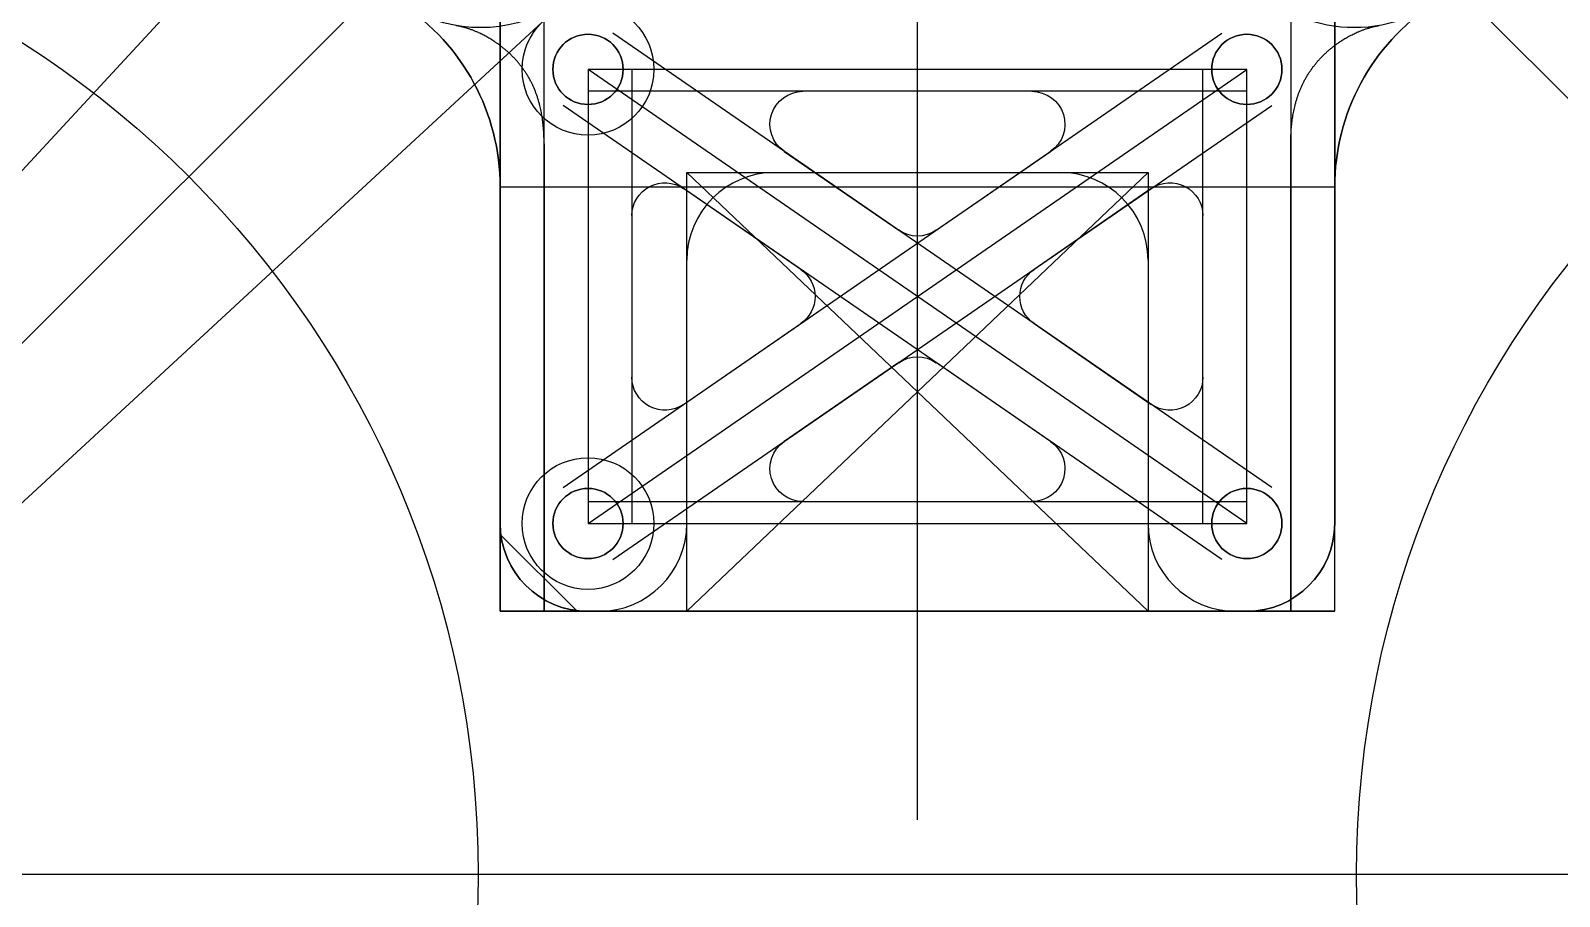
# Model space of a CAD drawing. Header units: millimetres. Extents: x -110 to 110, y -110 to 110.
# Drawn here: x -40.4 to 29.2, y -66 to -26.5 of the extents above; entities that cross this region are included whole.
import ezdxf

# ---------------------------------------------------------------- set-up
doc = ezdxf.new("R2010")
doc.units = ezdxf.units.MM
doc.header["$MEASUREMENT"] = 0
for name, color, linetype in [('Arm_Sketch1', 7, 'Continuous'), ('Arm_Sketch2', 7, 'Continuous'), ('Arm_Sketch3', 7, 'Continuous'), ('Arm_Sketch4', 7, 'Continuous'), ('Arm_Sketch5', 7, 'Continuous'), ('Arm_Sketch6', 7, 'Continuous'), ('Arm_Sketch7', 7, 'Continuous'), ('Arm_Sketch8', 7, 'Continuous'), ('Bttmplate_Sketch1', 7, 'Continuous'), ('Bttmplate_Sketch2', 7, 'Continuous'), ('Bttmplate_Sketch3', 7, 'Continuous'), ('Bttmplate_Sketch4', 7, 'Continuous'), ('Bttmplate_Sketch5', 7, 'Continuous'), ('Bttmplate_Sketch6', 7, 'Continuous'), ('Midplate_Sketch8', 7, 'Continuous'), ('PNWFX1 v18_Sketch2', 7, 'Continuous'), ('Top Plate_Sketch1', 7, 'Continuous'), ('Top Plate_Sketch2', 7, 'Continuous'), ('Top Plate_Sketch3', 7, 'Continuous'), ('Top Plate_Sketch4', 7, 'Continuous'), ('Top Plate_Sketch5', 7, 'Continuous'), ('Top Plate_Sketch6', 7, 'Continuous'), ('Top Plate_Sketch7', 7, 'Continuous'), ('Top Plate_Sketch8', 7, 'Continuous')]:
    doc.layers.add(name, color=color, linetype=linetype)

# ---------------------------------------------------------------- blocks, each defined once
blk = doc.blocks.new('Arm')
at = {"layer": 'Arm_Sketch1'}
for p, q in [((-6.5, 6.5), (6.5, -6.5)), ((6.5, 6.5), (-6.5, -6.5)), ((6.5, -6.5), (-6.5, -6.5))]:
    blk.add_line(p, q, dxfattribs=at)
for centre in [(-6.5, -6.5), (6.5, -6.5)]:
    blk.add_circle(centre, 4.5, dxfattribs=at)
at = {"layer": 'Arm_Sketch2'}
for p, q in [((6.5, 6.5), (-6.5, -6.5)), ((-6.7828, -6.2172), (-1.0347, 0)), ((-6.2172, -6.7828), (0, -1.0347))]:
    blk.add_line(p, q, dxfattribs=at)
for centre in [(-6.5, -6.5), (6.5, -6.5)]:
    blk.add_circle(centre, 4.5, dxfattribs=at)
at = {"layer": 'Arm_Sketch3'}
for p, q in [((-6.7828, -6.2172), (-1.0347, 0)), ((0, -1.0347), (-6.2172, -6.7828))]:
    blk.add_line(p, q, dxfattribs=at)
at = {"layer": 'Arm_Sketch4'}
for p, q in [((-2.2814, -1.3484, 0.4), (-6.7828, -6.2172, 0.4)), ((-6.2172, -6.7828, 0.4), (-1.4081, -2.3366, 0.4))]:
    blk.add_line(p, q, dxfattribs=at)
at = {"layer": 'Arm_Sketch5'}
for p, q in [((-2.2814, -1.3484, 0.4), (-6.1712, -5.5556, 0.4)), ((-6.5, -6.5, 0.4), (-1.9899, -1.9899, 0.4)), ((-5.5556, -6.1712, 0.4), (-1.4081, -2.3366, 0.4))]:
    blk.add_line(p, q, dxfattribs=at)
at = {"layer": 'Arm_Sketch6'}
for p, q in [((-2.2814, -1.3484, 0.4), (-5.6289, -4.9691, 0.4)), ((-4.9691, -5.6289, 0.4), (-1.4081, -2.3366, 0.4))]:
    blk.add_line(p, q, dxfattribs=at)
at = {"layer": 'Arm_Sketch7'}
for p, q in [((-2.2814, -1.3484, 0.4), (-5.6289, -4.9691, 0.4)), ((-4.9691, -5.6289, 0.4), (-1.4081, -2.3366, 0.4))]:
    blk.add_line(p, q, dxfattribs=at)
at = {"layer": 'Arm_Sketch8'}
for p, q in [((-2.4496, -1.5303, 0.4), (-5.6289, -4.9691, 0.4)), ((-4.9691, -5.6289, 0.4), (-1.5303, -2.4496, 0.4))]:
    blk.add_line(p, q, dxfattribs=at)
blk = doc.blocks.new('Midplate')
at = {"layer": 'Midplate_Sketch8', "extrusion": (0, 0, -1)}
for centre, start, end in [((1.9899, -1.9899), 225, 45), ((-1.9899, -1.9899), 135, 315)]:
    blk.add_arc(centre, 0.65, start, end, dxfattribs=at)
blk = doc.blocks.new('Bttmplate')
at = {"layer": 'Bttmplate_Sketch1'}
for p, q in [((0, -6.25), (0, 6.25)), ((-1.7, -5.3), (-1.7, 1.8)), ((1.7, 1.8), (1.7, -5.3)), ((-1.7, -3.3), (-1.7, -3.0394)), ((1.7, -5.3), (-1.7, -5.3))]:
    blk.add_line(p, q, dxfattribs=at)
blk.add_open_spline([(-1.7, -3.1697), (-1.7, -3.1243), (-1.7052, -3.0398), (-1.7286, -2.932), (-1.7861, -2.8212), (-1.8845, -2.7234), (-1.9717, -2.6705), (-2.0372, -2.6447), (-2.0803, -2.634), (-2.1017, -2.6303)], degree=5, dxfattribs=at)
at = {"layer": 'Bttmplate_Sketch2'}
for p, q in [((-1.9, -5.3), (-1.9, -2.7214)), ((1.9, -5.3), (1.9, -2.7214)), ((-1.7, -3.1697), (-1.7, -5.3)), ((1.7, -5.3), (1.7, -3.1697)), ((1.9, -5.3), (-1.9, -5.3)), ((-1.7, -5.3), (1.7, -5.3))]:
    blk.add_line(p, q, dxfattribs=at)
for points in [[(-1.7, -3.1697), (-1.7, -3.1243), (-1.7052, -3.0398), (-1.7286, -2.932), (-1.7861, -2.8212), (-1.8845, -2.7234), (-1.9717, -2.6705), (-2.0372, -2.6447), (-2.0803, -2.634), (-2.1017, -2.6303)], [(1.7, -3.1697), (1.7, -3.1243), (1.7052, -3.0398), (1.7286, -2.932), (1.7861, -2.8212), (1.8845, -2.7234), (1.9717, -2.6705), (2.0372, -2.6447), (2.0803, -2.634), (2.1017, -2.6303)]]:
    blk.add_open_spline(points, degree=5, dxfattribs=at)
at = {"layer": 'Bttmplate_Sketch3'}
for p, q in [((-4.9691, -5.6289), (-1.4081, -2.3366)), ((-1.9, -3.3663), (-1.9, -5.3)), ((1.9, -5.3), (1.9, -3.3663)), ((-1.9, -5.3), (1.9, -5.3))]:
    blk.add_line(p, q, dxfattribs=at)
for centre in [(-1.5, -2.8301), (-1.5, -4.9)]:
    blk.add_circle(centre, 0.3, dxfattribs=at)
for centre, start, end in [((-2.9, -3.3663), 0, 56.52688), ((2.9, -3.3663), 123.47312, 180)]:
    blk.add_arc(centre, 1, start, end, dxfattribs=at)
at = {"layer": 'Bttmplate_Sketch4'}
for p, q in [((-1.9, -3.3663), (-1.9, -4.95)), ((1.9, -5.3), (1.9, -3.3663)), ((-1.9, -4.95), (-1.55, -5.3)), ((-1.55, -5.3), (1.9, -5.3))]:
    blk.add_line(p, q, dxfattribs=at)
for centre in [(-1.5, -2.8301), (-1.5, -4.9)]:
    blk.add_circle(centre, 0.16, dxfattribs=at)
for centre, start, end in [((-2.9, -3.3663), 0, 56.52688), ((2.9, -3.3663), 123.47312, 180)]:
    blk.add_arc(centre, 1, start, end, dxfattribs=at)
at = {"layer": 'Bttmplate_Sketch5'}
for p, q in [((-1.6136, -4.7354), (1.3864, -2.6655)), ((1.6136, -4.7354), (-1.3864, -2.6655)), ((-1.5, -2.8301), (-1.5, -4.9)), ((-1.5, -4.9), (1.5, -2.8301)), ((1.5, -2.8301), (-1.5, -2.8301)), ((1.5, -4.9), (-1.5, -2.8301)), ((-1.3, -2.8301), (-1.3, -4.9)), ((1.3, -4.9), (1.3, -2.8301)), ((1.5, -4.9), (1.5, -2.8301)), ((1.5, -2.9301), (-1.5, -2.9301)), ((1.3864, -5.0646), (-1.6136, -2.9947)), ((-1.3864, -5.0646), (1.6136, -2.9947)), ((-1.9, -3.3663), (-1.9, -4.9)), ((1.9, -4.9), (1.9, -3.3663)), ((-1.5, -4.8), (1.5, -4.8)), ((-1.5, -4.9), (1.5, -4.9)), ((-1.5, -5.3), (1.5, -5.3))]:
    blk.add_line(p, q, dxfattribs=at)
for centre in [(-1.5, -2.8301), (1.5, -2.8301), (-1.5, -4.9), (1.5, -4.9)]:
    blk.add_circle(centre, 0.16, dxfattribs=at)
for centre, radius, start, end in [((-2.9, -3.3663), 1, 0, 56.52688), ((2.9, -3.3663), 1, 123.47312, 180), ((-1.5, -4.9), 0.4, 180, 270), ((1.5, -4.9), 0.4, 270, 360)]:
    blk.add_arc(centre, radius, start, end, dxfattribs=at)
blk.add_point((0, -3.8651), dxfattribs=at)
at = {"layer": 'Bttmplate_Sketch6'}
for p, q in [((0.5214, -2.9301, -0.2), (-0.5214, -2.9301, -0.2)), ((-0.6066, -3.2036, -0.2), (-0.0852, -3.5633, -0.2)), ((0.0852, -3.5633, -0.2), (0.6066, -3.2036, -0.2)), ((-1.9, -4.9, -0.2), (-1.9, -3.3663, -0.2)), ((-0.5311, -3.7416, -0.2), (-1.0648, -3.3734, -0.2)), ((1.0648, -3.3734, -0.2), (0.5311, -3.7416, -0.2)), ((1.9, -3.3663, -0.2), (1.9, -4.9, -0.2)), ((-1.3, -3.4968, -0.2), (-1.3, -4.2333, -0.2)), ((1.3, -4.2333, -0.2), (1.3, -3.4968, -0.2)), ((-1.0648, -4.3568, -0.2), (-0.5311, -3.9885, -0.2)), ((0.5311, -3.9885, -0.2), (1.0648, -4.3568, -0.2)), ((-0.0852, -4.1668, -0.2), (-0.6066, -4.5265, -0.2)), ((0.6066, -4.5265, -0.2), (0.0852, -4.1668, -0.2)), ((-0.5214, -4.8, -0.2), (0.5214, -4.8, -0.2)), ((1.5, -5.3, -0.2), (-1.5, -5.3, -0.2))]:
    blk.add_line(p, q, dxfattribs=at)
at = {"layer": 'Bttmplate_Sketch6', "extrusion": (0, 0, -1)}
for centre in [(1.5, -2.8301, 0.2), (-1.5, -2.8301, 0.2), (1.5, -4.9, 0.2), (-1.5, -4.9, 0.2)]:
    blk.add_circle(centre, 0.16, dxfattribs=at)
for centre, radius, start, end in [((2.9, -3.3663, 0.2), 1, 123.47312, 180), ((-2.9, -3.3663, 0.2), 1, 0, 56.52688), ((0.5214, -3.0801, 0.2), 0.15, 304.60436, 90), ((-0.5214, -3.0801, 0.2), 0.15, 90, 235.39564), ((1.15, -3.4968, 0.2), 0.15, 0, 124.60436), ((-1.15, -3.4968, 0.2), 0.15, 55.39564, 180), ((0, -3.4398, 0.2), 0.15, 235.39564, 304.60436), ((0.6163, -3.8651, 0.2), 0.15, 124.60436, 235.39564), ((-0.6163, -3.8651, 0.2), 0.15, 304.60436, 55.39564), ((0, -4.2903, 0.2), 0.15, 55.39564, 124.60436), ((1.15, -4.2333, 0.2), 0.15, 235.39564, 0), ((-1.15, -4.2333, 0.2), 0.15, 180, 304.60436), ((0.5214, -4.65, 0.2), 0.15, 270, 55.39564), ((-0.5214, -4.65, 0.2), 0.15, 124.60436, 270), ((1.5, -4.9, 0.2), 0.4, 270, 360), ((-1.5, -4.9, 0.2), 0.4, 180, 270)]:
    blk.add_arc(centre, radius, start, end, dxfattribs=at)
blk = doc.blocks.new('TopPlate')
at = {"layer": 'Top Plate_Sketch1'}
for p, q in [((-1.9, -3.3663, 2.7), (-1.9, -4.9, 2.7)), ((1.9, -4.9, 2.7), (1.9, -3.3663, 2.7)), ((-1.5, -5.3, 2.7), (1.5, -5.3, 2.7))]:
    blk.add_line(p, q, dxfattribs=at)
for centre in [(-1.5, -2.8301, 2.7), (1.5, -2.8301, 2.7), (-1.5, -4.9, 2.7), (1.5, -4.9, 2.7)]:
    blk.add_circle(centre, 0.16, dxfattribs=at)
for centre, radius, start, end in [((-2.9, -3.3663, 2.7), 1, 0, 56.52688), ((2.9, -3.3663, 2.7), 1, 123.47312, 180), ((-1.5, -4.9, 2.7), 0.4, 180, 270), ((1.5, -4.9, 2.7), 0.4, 270, 360)]:
    blk.add_arc(centre, radius, start, end, dxfattribs=at)
at = {"layer": 'Top Plate_Sketch2'}
for p, q in [((-1.9, -3.3663, 2.7), (-1.9, -1.3663, 2.7)), ((1.9, -1.3663, 2.7), (1.9, -3.3663, 2.7)), ((-1.9, -3.3663, 2.7), (-1.9, -4.9, 2.7)), ((1.9, -3.3663, 2.7), (-1.9, -3.3663, 2.7)), ((1.9, -4.9, 2.7), (1.9, -3.3663, 2.7)), ((-1.5, -5.3, 2.7), (1.5, -5.3, 2.7))]:
    blk.add_line(p, q, dxfattribs=at)
for centre in [(-1.5, -2.8301, 2.7), (1.5, -2.8301, 2.7), (-1.5, -4.9, 2.7), (1.5, -4.9, 2.7)]:
    blk.add_circle(centre, 0.16, dxfattribs=at)
for centre, radius, start, end in [((-2.9, -3.3663, 2.7), 1, 0, 56.52688), ((2.9, -3.3663, 2.7), 1, 123.47312, 180), ((-1.5, -4.9, 2.7), 0.4, 180, 270), ((1.5, -4.9, 2.7), 0.4, 270, 360)]:
    blk.add_arc(centre, radius, start, end, dxfattribs=at)
at = {"layer": 'Top Plate_Sketch3'}
for p, q in [((-1.9, -1.6624, 2.7), (-1.9, -4.9, 2.7)), ((1.9, -4.9, 2.7), (1.9, -1.6624, 2.7)), ((-1.05, -5.3, 2.7), (1.05, -3.3, 2.7)), ((-1.05, -5.3, 2.7), (-1.05, -3.3, 2.7)), ((-1.05, -3.3, 2.7), (1.05, -3.3, 2.7)), ((1.05, -5.3, 2.7), (-1.05, -3.3, 2.7)), ((1.05, -3.3, 2.7), (1.05, -5.3, 2.7)), ((-1.5, -5.3, 2.7), (1.5, -5.3, 2.7)), ((1.05, -5.3, 2.7), (-1.05, -5.3, 2.7))]:
    blk.add_line(p, q, dxfattribs=at)
for centre in [(-1.5, -2.8301, 2.7), (1.5, -2.8301, 2.7), (-1.5, -4.9, 2.7), (1.5, -4.9, 2.7)]:
    blk.add_circle(centre, 0.16, dxfattribs=at)
for centre, start, end in [((-1.5, -4.9, 2.7), 180, 270), ((1.5, -4.9, 2.7), 270, 360)]:
    blk.add_arc(centre, 0.4, start, end, dxfattribs=at)
blk.add_point((0, -4.3, 2.7), dxfattribs=at)
at = {"layer": 'Top Plate_Sketch4'}
for p, q in [((-1.9, -1.6624, 2.7), (-1.9, -4.9, 2.7)), ((1.9, -4.9, 2.7), (1.9, -1.6624, 2.7)), ((-0.65, -3.3, 2.7), (0.65, -3.3, 2.7)), ((-1.05, -4.9, 2.7), (-1.05, -3.7, 2.7)), ((1.05, -3.7, 2.7), (1.05, -4.9, 2.7)), ((-1.5, -5.3, 2.7), (-1.45, -5.3, 2.7)), ((1.45, -5.3, 2.7), (1.5, -5.3, 2.7))]:
    blk.add_line(p, q, dxfattribs=at)
for centre in [(-1.5, -2.8301, 2.7), (1.5, -2.8301, 2.7), (-1.5, -4.9, 2.7), (1.5, -4.9, 2.7)]:
    blk.add_circle(centre, 0.16, dxfattribs=at)
for centre, start, end in [((-0.65, -3.7, 2.7), 90, 180), ((0.65, -3.7, 2.7), 0, 90), ((-1.5, -4.9, 2.7), 180, 270), ((-1.45, -4.9, 2.7), 270, 0), ((1.45, -4.9, 2.7), 180, 270), ((1.5, -4.9, 2.7), 270, 360)]:
    blk.add_arc(centre, 0.4, start, end, dxfattribs=at)
at = {"layer": 'Top Plate_Sketch5'}
for p, q in [((-1.9, -1.6624, 2.7), (-1.9, -4.9, 2.7)), ((1.9, -4.9, 2.7), (1.9, -1.6624, 2.7)), ((-0.65, -3.3, 2.7), (0.65, -3.3, 2.7)), ((-1.05, -4.9, 2.7), (-1.05, -3.7, 2.7)), ((1.05, -3.7, 2.7), (1.05, -4.9, 2.7)), ((-1.5, -5.3, 2.7), (-1.45, -5.3, 2.7)), ((1.45, -5.3, 2.7), (1.5, -5.3, 2.7))]:
    blk.add_line(p, q, dxfattribs=at)
for centre in [(-1.5, -2.8301, 2.7), (1.5, -2.8301, 2.7), (-1.5, -4.9, 2.7), (1.5, -4.9, 2.7)]:
    blk.add_circle(centre, 0.16, dxfattribs=at)
for centre, start, end in [((-0.65, -3.7, 2.7), 90, 180), ((0.65, -3.7, 2.7), 0, 90), ((-1.5, -4.9, 2.7), 180, 270), ((-1.45, -4.9, 2.7), 270, 0), ((1.45, -4.9, 2.7), 180, 270), ((1.5, -4.9, 2.7), 270, 360)]:
    blk.add_arc(centre, 0.4, start, end, dxfattribs=at)
at = {"layer": 'Top Plate_Sketch6'}
for p, q in [((-1.9, -1.6624, 2.7), (-1.9, -4.9, 2.7)), ((1.9, -4.9, 2.7), (1.9, -1.6624, 2.7)), ((-0.65, -3.3, 2.7), (0.65, -3.3, 2.7)), ((-1.05, -4.9, 2.7), (-1.05, -3.7, 2.7)), ((1.05, -3.7, 2.7), (1.05, -4.9, 2.7)), ((-1.5, -5.3, 2.7), (-1.45, -5.3, 2.7)), ((1.45, -5.3, 2.7), (1.5, -5.3, 2.7))]:
    blk.add_line(p, q, dxfattribs=at)
for centre in [(-1.5, -2.8301, 2.7), (1.5, -2.8301, 2.7), (-1.5, -4.9, 2.7), (1.5, -4.9, 2.7)]:
    blk.add_circle(centre, 0.16, dxfattribs=at)
for centre, start, end in [((-0.65, -3.7, 2.7), 90, 180), ((0.65, -3.7, 2.7), 0, 90), ((-1.5, -4.9, 2.7), 180, 270), ((-1.45, -4.9, 2.7), 270, 0), ((1.45, -4.9, 2.7), 180, 270), ((1.5, -4.9, 2.7), 270, 360)]:
    blk.add_arc(centre, 0.4, start, end, dxfattribs=at)
at = {"layer": 'Top Plate_Sketch7'}
for p, q in [((-1.9, -1.6624, 2.7), (-1.9, -4.9, 2.7)), ((1.9, -4.9, 2.7), (1.9, -1.6624, 2.7)), ((-0.65, -3.3, 2.7), (0.65, -3.3, 2.7)), ((-1.05, -4.9, 2.7), (-1.05, -3.7, 2.7)), ((1.05, -3.7, 2.7), (1.05, -4.9, 2.7)), ((-1.5, -5.3, 2.7), (-1.45, -5.3, 2.7)), ((1.45, -5.3, 2.7), (1.5, -5.3, 2.7))]:
    blk.add_line(p, q, dxfattribs=at)
for centre in [(-1.5, -2.8301, 2.7), (1.5, -2.8301, 2.7), (-1.5, -4.9, 2.7), (1.5, -4.9, 2.7)]:
    blk.add_circle(centre, 0.16, dxfattribs=at)
for centre, start, end in [((-0.65, -3.7, 2.7), 90, 180), ((0.65, -3.7, 2.7), 0, 90), ((-1.5, -4.9, 2.7), 180, 270), ((-1.45, -4.9, 2.7), 270, 0), ((1.45, -4.9, 2.7), 180, 270), ((1.5, -4.9, 2.7), 270, 360)]:
    blk.add_arc(centre, 0.4, start, end, dxfattribs=at)
at = {"layer": 'Top Plate_Sketch8'}
for p, q in [((-1.9, -1.6624, 2.7), (-1.9, -4.9, 2.7)), ((1.9, -4.9, 2.7), (1.9, -1.6624, 2.7)), ((-0.65, -3.3, 2.7), (0.65, -3.3, 2.7)), ((-1.05, -4.9, 2.7), (-1.05, -3.7, 2.7)), ((1.05, -3.7, 2.7), (1.05, -4.9, 2.7)), ((-1.5, -5.3, 2.7), (-1.45, -5.3, 2.7)), ((1.45, -5.3, 2.7), (1.5, -5.3, 2.7))]:
    blk.add_line(p, q, dxfattribs=at)
for centre in [(-1.5, -2.8301, 2.7), (1.5, -2.8301, 2.7), (-1.5, -4.9, 2.7), (1.5, -4.9, 2.7)]:
    blk.add_circle(centre, 0.16, dxfattribs=at)
for centre, start, end in [((-0.65, -3.7, 2.7), 90, 180), ((0.65, -3.7, 2.7), 0, 90), ((-1.5, -4.9, 2.7), 180, 270), ((-1.45, -4.9, 2.7), 270, 0), ((1.45, -4.9, 2.7), 180, 270), ((1.5, -4.9, 2.7), 270, 360)]:
    blk.add_arc(centre, 0.4, start, end, dxfattribs=at)

msp = doc.modelspace()

# ---------------------------------------------------------------- linework, layer by layer
at = {"layer": 'PNWFX1 v18_Sketch2'}
for p, q in [((-22.814, -13.484, 4), (-61.712, -55.556, 4)), ((-55.556, -61.712, 4), (-14.081, -23.366, 4))]:
    msp.add_line(p, q, dxfattribs=at)

# ---------------------------------------------------------------- block references
at = {"xscale": 10, "yscale": 10, "zscale": 10}
for name, p in [('Arm', (0, 0)), ('Midplate', (0, 0, 4)), ('TopPlate', (0, 0)), ('Bttmplate', (0, 0))]:
    msp.add_blockref(name, p, dxfattribs=at)

doc.saveas('drawing.dxf')
